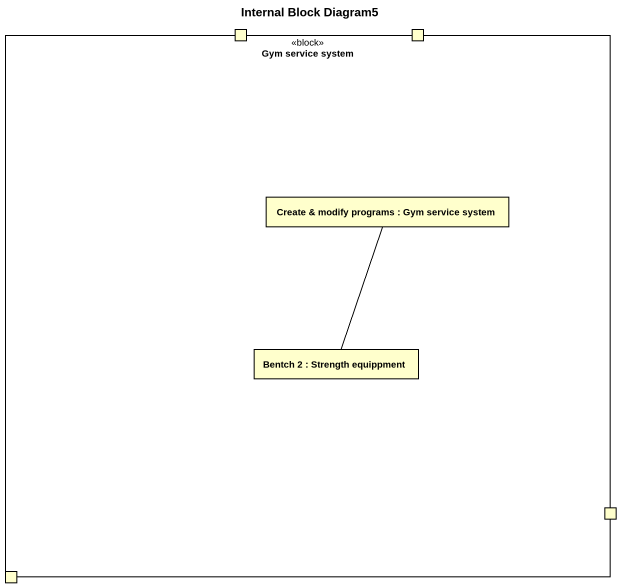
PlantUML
@startuml
title Internal Block Diagram5
rectangle "Gym service system" as Gym_service_system <<block>> {
  port " " as port1 #FFFFCC
  port " " as port2 #FFFFCC
  rectangle "Create & modify programs : Gym service system" as Create_modify_programs #FFFFCC
  rectangle "Bentch 2 : Strength equippment" as Bentch_2 #FFFFCC
  port " " as port3 #FFFFCC
  port " " as port4 #FFFFCC
  port " " as port5 #FFFFCC
  port " " as port6 #FFFFCC
  port " " as port7 #FFFFCC
}
Bentch_2 -up- Create_modify_programs
@enduml
